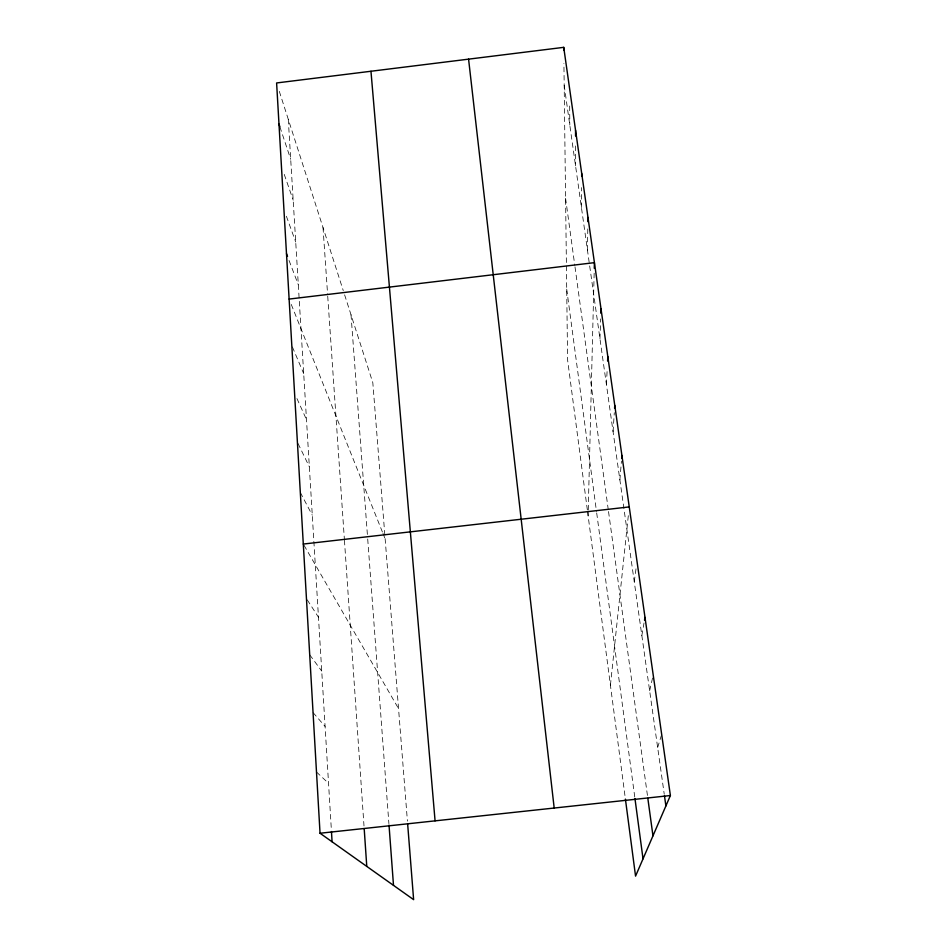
<?xml version="1.0" encoding="UTF-8"?>
<svg xmlns="http://www.w3.org/2000/svg" width="947" height="947" viewBox="0 0 947 947"><rect width="100%" height="100%" fill="white"/><g stroke="black" fill="none" stroke-linecap="round" stroke-linejoin="round"><path stroke-width="0.71" stroke-dasharray="4.74 3.55" d="M581.446 207.547L581.588 187.601M587.471 250.233L587.791 228.843M588.111 515.76L588.217 511.427M588.253 509.983L594.207 271.185M599.96 338.73L600.67 318.914M606.435 384.636L607.228 368.383M613.076 431.678L614.295 412.679M619.883 479.928L621.433 461.225M610.424 685.273L628.5 513.949M634.253 581.742L636.029 568.662M641.841 635.496L644.031 622.984M649.642 690.742L652.897 676.501M657.656 747.526L661.278 735.724M316.499 772.03L328.538 783.299M313.055 712.582L325.093 726.42M309.716 654.815L321.731 671.08M307.266 599.901L318.464 617.219M304.011 545.271L398.545 708.616M300.317 492.476L312.273 515.168M298.033 443.527L309.349 466.8M296.956 398.557L306.485 419.616M292.374 346.91L303.691 373.592M291.274 304.449L382.41 532.013M382.955 533.386L385.145 538.879M289.06 260.472L298.317 284.81M286.385 216.236L295.713 241.982M284.254 174.402L293.179 200.148M279.886 126.827L290.705 159.274M279.306 91.35L343.264 290.611M344.613 294.825L372.822 382.706L407.423 821.132M564.187 85.325L664.249 794.249M565.584 198.278L574.793 265.468M574.995 266.888L608.14 508.705M608.53 511.546L647.44 795.444M566.708 289.131L596.492 511.463M596.693 512.919L634.774 797.173M587.341 509.912L567.584 359.86L563.915 63.413M587.531 511.368L625.221 797.67M351.017 314.759L367.602 537.541M367.708 539.009L388.897 823.653M323.022 227.576L327.626 294.73M327.721 296.198L344.341 538.772M344.436 540.252L364.003 825.962M288.279 119.322L331.379 830.093M569.68 105.993L569.81 125.122M575.551 145.956L575.563 165.855"/><path stroke-width="1.42" d="M581.671 176.201L581.683 173.348M587.909 221.716L587.969 217.443M594.278 268.332L594.42 262.65L289.119 299.074M600.872 313.256L601.025 309.006M607.595 360.996L607.808 356.557M614.579 408.287L614.769 405.363M621.67 458.348L621.907 455.46M644.516 620.202L645.002 617.42M407.648 824.008L413.626 899.65L320.039 833.242L276.607 82.957L563.725 47.35L670.393 795.527L635.555 876.129L625.411 799.114M303.3 544.052L629.246 506.917M320.039 833.242L670.393 795.527M286.491 253.713L287.521 256.412M278.986 124.116L279.886 126.827M664.451 795.705L665.895 805.921M647.831 798.321L652.968 835.834M634.964 798.617L643.025 858.834M468.576 59.152L554.184 808.04M370.964 71.262L435.075 820.86M389.016 825.097L393.502 885.374M364.204 828.85L366.773 866.398M331.462 831.549L332.077 841.788M563.725 47.35L563.761 50.274M575.551 130.331L575.551 136.013"/></g></svg>
